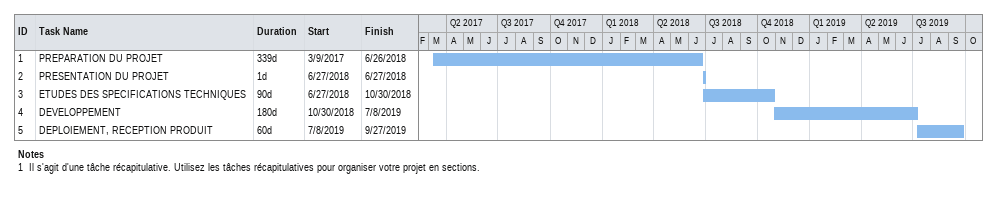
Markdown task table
| ID | Task | Duration | Start | Finish |
|---|---|---|---|---|
| 1 | PREPARATION DU PROJET | 339d | 2017-03-09 | 2018-06-26 |
| 2 | PRESENTATION DU PROJET | 1d | 2018-06-27 | 2018-06-27 |
| 3 | ETUDES DES SPECIFICATIONS TECHNIQUES | 90d | 2018-06-27 | 2018-10-30 |
| 4 | DEVELOPPEMENT | 180d | 2018-10-30 | 2019-07-08 |
| 5 | DEPLOIEMENT, RECEPTION PRODUIT | 60d | 2019-07-08 | 2019-09-27 |

Notes
- 1: Il s'agit d'une tâche récapitulative. Utilisez les tâches récapitulatives pour organiser votre projet en sections.
